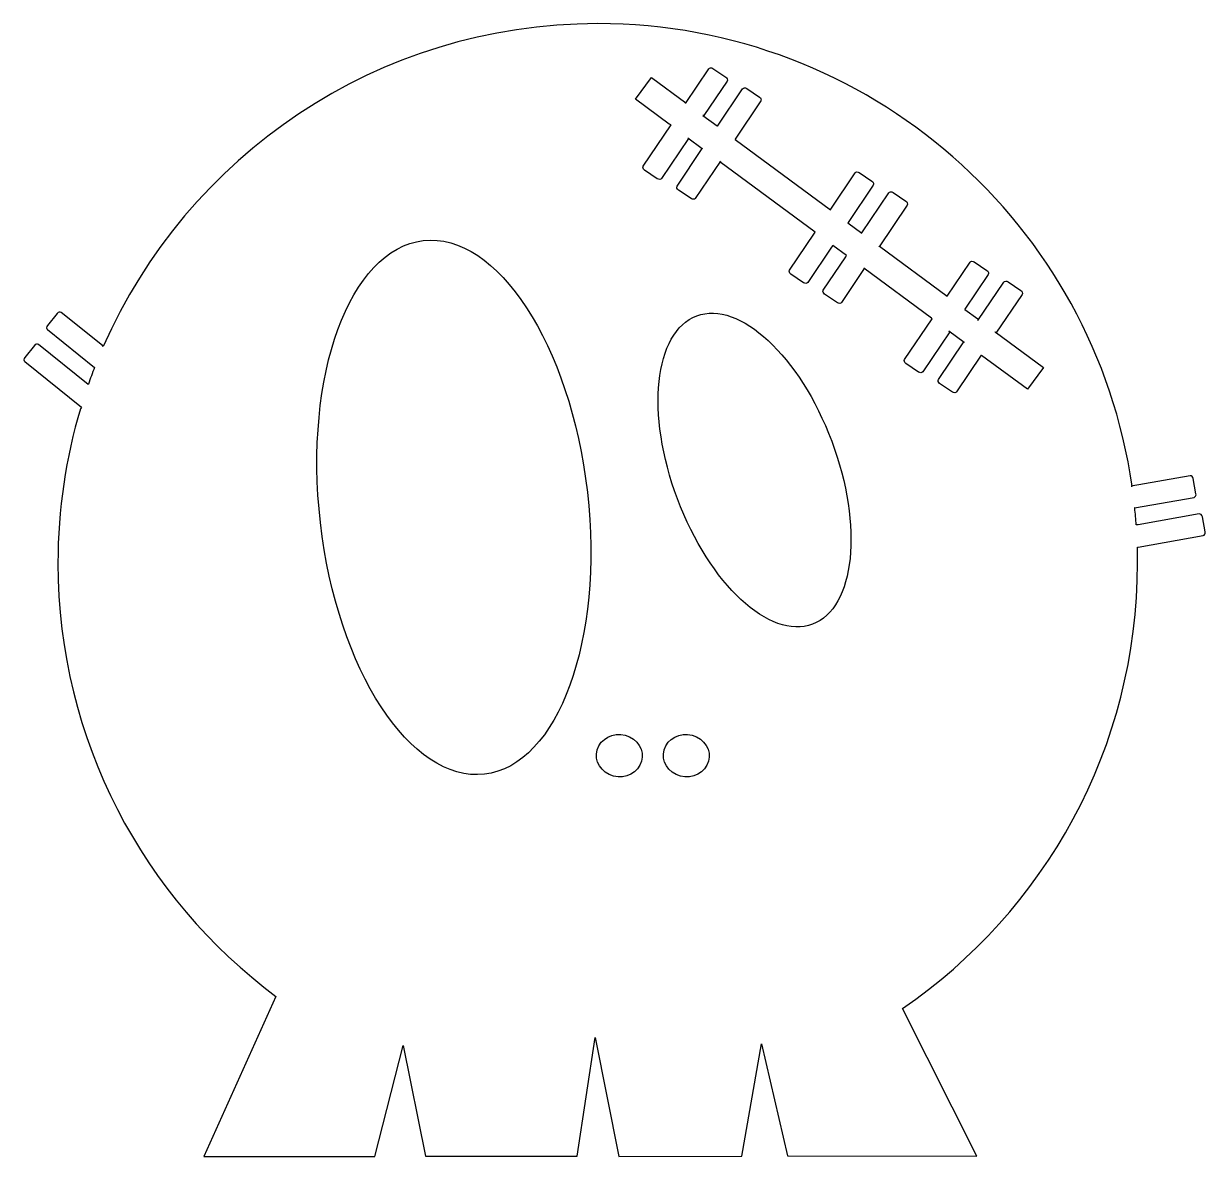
# Model space of a CAD drawing. Header units: centimetres. Extents: x -9.9 to 9.9, y -9.5 to 9.5.
import ezdxf

# ---------------------------------------------------------------- set-up
doc = ezdxf.new("R2010")
doc.units = ezdxf.units.CM
doc.header["$MEASUREMENT"] = 0
doc.layers.add('Camada 1', color=7, linetype='Continuous')

msp = doc.modelspace()

# ---------------------------------------------------------------- linework, layer by layer
at = {"layer": 'Camada 1'}
for points, knots in [([(8.74834, 0.71897), (8.75096, 0.6293), (8.75226, 0.53934), (8.75226, 0.44904), (8.75226, 0.44904), (8.75226, -2.64672), (7.19357, -5.37878), (4.81891, -7.00649), (4.81891, -7.00649), (4.81891, -7.00649), (6.06497, -9.4787), (6.06497, -9.4787), (6.06497, -9.4787), (6.06497, -9.4787), (2.89423, -9.47158), (2.89423, -9.47158), (2.89423, -9.47158), (2.89423, -9.47158), (2.45719, -7.59653), (2.45719, -7.59653), (2.45719, -7.59653), (2.45719, -7.59653), (2.13088, -9.47764), (2.13088, -9.47764), (2.13088, -9.47764), (2.13088, -9.47764), (0.07134, -9.48211), (0.07134, -9.48211), (0.07134, -9.48211), (0.07134, -9.48211), (-0.32466, -7.48972), (-0.32466, -7.48972), (-0.32466, -7.48972), (-0.32466, -7.48972), (-0.62591, -9.47605), (-0.62591, -9.47605), (-0.62591, -9.47605), (-0.62591, -9.47605), (-3.16235, -9.47607), (-3.16235, -9.47607), (-3.16235, -9.47607), (-3.16235, -9.47607), (-3.53896, -7.62552), (-3.53896, -7.62552), (-3.53896, -7.62552), (-3.53896, -7.62552), (-4.00889, -9.48175), (-4.00889, -9.48175), (-4.00889, -9.48175), (-4.00889, -9.48175), (-6.87409, -9.48175), (-6.87409, -9.48175), (-6.87409, -9.48175), (-6.87409, -9.48175), (-5.66479, -6.80388), (-5.66479, -6.80388), (-5.66479, -6.80388), (-7.87897, -5.15732), (-9.31381, -2.52157), (-9.31381, 0.44906), (-9.31381, 0.44906), (-9.31381, 1.34796), (-9.18244, 2.21624), (-8.93789, 3.03571), (-8.93789, 3.03571), (-8.93789, 3.03571), (-8.91701, 3.06175), (-8.91701, 3.06175), (-8.91701, 3.06175), (-8.91701, 3.06175), (-9.86922, 3.82435), (-9.86922, 3.82435), (-9.86922, 3.82435), (-9.88753, 3.83909), (-9.887, 3.87039), (-9.86814, 3.89401), (-9.86814, 3.89401), (-9.86814, 3.89401), (-9.70783, 4.0943), (-9.70783, 4.0943), (-9.70783, 4.0943), (-9.68883, 4.11795), (-9.65843, 4.12523), (-9.63994, 4.11049), (-9.63994, 4.11049), (-9.63994, 4.11049), (-8.80671, 3.44308), (-8.80671, 3.44308), (-8.80671, 3.44308), (-8.80671, 3.44308), (-8.80465, 3.4457), (-8.80465, 3.4457), (-8.80465, 3.4457), (-8.7715, 3.54), (-8.73684, 3.63361), (-8.70064, 3.72642), (-8.70064, 3.72642), (-8.70064, 3.72642), (-8.69979, 3.7274), (-8.69979, 3.7274), (-8.69979, 3.7274), (-8.69979, 3.7274), (-9.48923, 4.35965), (-9.48923, 4.35965), (-9.48923, 4.35965), (-9.50751, 4.3742), (-9.50717, 4.40566), (-9.48815, 4.42931), (-9.48815, 4.42931), (-9.48815, 4.42931), (-9.32784, 4.62941), (-9.32784, 4.62941), (-9.32784, 4.62941), (-9.30882, 4.65306), (-9.27842, 4.66034), (-9.26011, 4.64558), (-9.26011, 4.64558), (-9.26011, 4.64558), (-8.56899, 4.09207), (-8.56899, 4.09207), (-8.56899, 4.09207), (-8.56899, 4.09207), (-8.55552, 4.07672), (-8.55552, 4.07672), (-8.55552, 4.07672), (-7.15809, 7.25907), (-3.97859, 9.4821), (-0.28093, 9.4821), (-0.28093, 9.4821), (4.26932, 9.4821), (8.03492, 6.11599), (8.6609, 1.73857), (8.6609, 1.73857), (8.6609, 1.73857), (8.64256, 1.73587), (8.64256, 1.73587), (8.64256, 1.73587), (8.64256, 1.73587), (9.63332, 1.91142), (9.63332, 1.91142), (9.63332, 1.91142), (9.65642, 1.91549), (9.6797, 1.89454), (9.68483, 1.86485), (9.68483, 1.86485), (9.68483, 1.86485), (9.72962, 1.61212), (9.72962, 1.61212), (9.72962, 1.61212), (9.73494, 1.58227), (9.72036, 1.55471), (9.69729, 1.55045), (9.69729, 1.55045), (9.69729, 1.55045), (8.70285, 1.37424), (8.70285, 1.37424), (8.70285, 1.37424), (8.70285, 1.37424), (8.70544, 1.37424), (8.70544, 1.37424), (8.70544, 1.37424), (8.71507, 1.27965), (8.72319, 1.18464), (8.72991, 1.0892), (8.72991, 1.0892), (8.72991, 1.0892), (8.75991, 1.09118), (8.75991, 1.09118), (8.75991, 1.09118), (8.75991, 1.09118), (9.78506, 1.27284), (9.78506, 1.27284), (9.78506, 1.27284), (9.80816, 1.27691), (9.83144, 1.25596), (9.83676, 1.22609), (9.83676, 1.22609), (9.83676, 1.22609), (9.88155, 0.97355), (9.88155, 0.97355), (9.88155, 0.97355), (9.88671, 0.9437), (9.87213, 0.91595), (9.84903, 0.91188), (9.84903, 0.91188), (9.84903, 0.91188), (8.76149, 0.71916), (8.76149, 0.71916), (8.76149, 0.71916), (8.76149, 0.71916), (8.74834, 0.71897), (8.74834, 0.71897)], [0, 0, 0, 0, 0.02040816, 0.02040816, 0.02040816, 0.02040816, 0.04081633, 0.04081633, 0.04081633, 0.04081633, 0.06122449, 0.06122449, 0.06122449, 0.06122449, 0.08163265, 0.08163265, 0.08163265, 0.08163265, 0.10204082, 0.10204082, 0.10204082, 0.10204082, 0.12244898, 0.12244898, 0.12244898, 0.12244898, 0.14285714, 0.14285714, 0.14285714, 0.14285714, 0.16326531, 0.16326531, 0.16326531, 0.16326531, 0.18367347, 0.18367347, 0.18367347, 0.18367347, 0.20408163, 0.20408163, 0.20408163, 0.20408163, 0.2244898, 0.2244898, 0.2244898, 0.2244898, 0.24489796, 0.24489796, 0.24489796, 0.24489796, 0.26530612, 0.26530612, 0.26530612, 0.26530612, 0.28571429, 0.28571429, 0.28571429, 0.28571429, 0.30612245, 0.30612245, 0.30612245, 0.30612245, 0.32653061, 0.32653061, 0.32653061, 0.32653061, 0.34693878, 0.34693878, 0.34693878, 0.34693878, 0.36734694, 0.36734694, 0.36734694, 0.36734694, 0.3877551, 0.3877551, 0.3877551, 0.3877551, 0.40816327, 0.40816327, 0.40816327, 0.40816327, 0.42857143, 0.42857143, 0.42857143, 0.42857143, 0.44897959, 0.44897959, 0.44897959, 0.44897959, 0.46938776, 0.46938776, 0.46938776, 0.46938776, 0.48979592, 0.48979592, 0.48979592, 0.48979592, 0.51020408, 0.51020408, 0.51020408, 0.51020408, 0.53061224, 0.53061224, 0.53061224, 0.53061224, 0.55102041, 0.55102041, 0.55102041, 0.55102041, 0.57142857, 0.57142857, 0.57142857, 0.57142857, 0.59183673, 0.59183673, 0.59183673, 0.59183673, 0.6122449, 0.6122449, 0.6122449, 0.6122449, 0.63265306, 0.63265306, 0.63265306, 0.63265306, 0.65306122, 0.65306122, 0.65306122, 0.65306122, 0.67346939, 0.67346939, 0.67346939, 0.67346939, 0.69387755, 0.69387755, 0.69387755, 0.69387755, 0.71428571, 0.71428571, 0.71428571, 0.71428571, 0.73469388, 0.73469388, 0.73469388, 0.73469388, 0.75510204, 0.75510204, 0.75510204, 0.75510204, 0.7755102, 0.7755102, 0.7755102, 0.7755102, 0.79591837, 0.79591837, 0.79591837, 0.79591837, 0.81632653, 0.81632653, 0.81632653, 0.81632653, 0.83673469, 0.83673469, 0.83673469, 0.83673469, 0.85714286, 0.85714286, 0.85714286, 0.85714286, 0.87755102, 0.87755102, 0.87755102, 0.87755102, 0.89795918, 0.89795918, 0.89795918, 0.89795918, 0.91836735, 0.91836735, 0.91836735, 0.91836735, 0.93877551, 0.93877551, 0.93877551, 0.93877551, 0.95918367, 0.95918367, 0.95918367, 0.95918367, 1, 1, 1, 1]), ([(1.19504, 8.15505), (1.19504, 8.15505), (0.61804, 8.58235), (0.61804, 8.58235), (0.61804, 8.58235), (0.61804, 8.58235), (0.34824, 8.21791), (0.34824, 8.21791), (0.34824, 8.21791), (0.34824, 8.21791), (0.91641, 7.7972), (0.91641, 7.7972), (0.91641, 7.7972), (0.91641, 7.7972), (0.94578, 7.78535), (0.94578, 7.78535), (0.94578, 7.78535), (0.94578, 7.78535), (0.48175, 7.09518), (0.48175, 7.09518), (0.48175, 7.09518), (0.46855, 7.07563), (0.47834, 7.04594), (0.50339, 7.02906), (0.50339, 7.02906), (0.50339, 7.02906), (0.7163, 6.88579), (0.7163, 6.88579), (0.7163, 6.88579), (0.74136, 6.86891), (0.77268, 6.87105), (0.78583, 6.89061), (0.78583, 6.89061), (0.78583, 6.89061), (1.23634, 7.56067), (1.23634, 7.56067), (1.23634, 7.56067), (1.23634, 7.56067), (1.22928, 7.56549), (1.22928, 7.56549), (1.22928, 7.56549), (1.22928, 7.56549), (1.4683, 7.38851), (1.4683, 7.38851), (1.4683, 7.38851), (1.4683, 7.38851), (1.46904, 7.38922), (1.46904, 7.38922), (1.46904, 7.38922), (1.46904, 7.38922), (1.04669, 6.76105), (1.04669, 6.76105), (1.04669, 6.76105), (1.03357, 6.74168), (1.0433, 6.71184), (1.06836, 6.69493), (1.06836, 6.69493), (1.06836, 6.69493), (1.28127, 6.55187), (1.28127, 6.55187), (1.28127, 6.55187), (1.30654, 6.5348), (1.33765, 6.53711), (1.35078, 6.55647), (1.35078, 6.55647), (1.35078, 6.55647), (1.77078, 7.18112), (1.77078, 7.18112), (1.77078, 7.18112), (1.77078, 7.18112), (1.76274, 7.17043), (1.76274, 7.17043), (1.76274, 7.17043), (1.76274, 7.17043), (3.35482, 5.99145), (3.35482, 5.99145), (3.35482, 5.99145), (3.35482, 5.99145), (3.34659, 5.97465), (3.34659, 5.97465), (3.34659, 5.97465), (3.34659, 5.97465), (2.92887, 5.35341), (2.92887, 5.35341), (2.92887, 5.35341), (2.91588, 5.33386), (2.92567, 5.30417), (2.95072, 5.28726), (2.95072, 5.28726), (2.95072, 5.28726), (3.16363, 5.14401), (3.16363, 5.14401), (3.16363, 5.14401), (3.18869, 5.12713), (3.22001, 5.12927), (3.23314, 5.1488), (3.23314, 5.1488), (3.23314, 5.1488), (3.63134, 5.74102), (3.63134, 5.74102), (3.63134, 5.74102), (3.63134, 5.74102), (3.65364, 5.77012), (3.65364, 5.77012), (3.65364, 5.77012), (3.65364, 5.77012), (3.88422, 5.59936), (3.88422, 5.59936), (3.88422, 5.59936), (3.88422, 5.59936), (3.86811, 5.57576), (3.86811, 5.57576), (3.86811, 5.57576), (3.86811, 5.57576), (3.49388, 5.01921), (3.49388, 5.01921), (3.49388, 5.01921), (3.48094, 4.99987), (3.49068, 4.96997), (3.51573, 4.95309), (3.51573, 4.95309), (3.51573, 4.95309), (3.72869, 4.80982), (3.72869, 4.80982), (3.72869, 4.80982), (3.7539, 4.79294), (3.78499, 4.79527), (3.79814, 4.81464), (3.79814, 4.81464), (3.79814, 4.81464), (4.1684, 5.36529), (4.1684, 5.36529), (4.1684, 5.36529), (4.1684, 5.36529), (4.17266, 5.38572), (4.17266, 5.38572), (4.17266, 5.38572), (4.17266, 5.38572), (5.30195, 4.54945), (5.30195, 4.54945), (5.30195, 4.54945), (5.30195, 4.54945), (5.31312, 4.54125), (5.31312, 4.54125), (5.31312, 4.54125), (5.31312, 4.54125), (4.85357, 3.85775), (4.85357, 3.85775), (4.85357, 3.85775), (4.84037, 3.8382), (4.85016, 3.80833), (4.87521, 3.79163), (4.87521, 3.79163), (4.87521, 3.79163), (5.08812, 3.64836), (5.08812, 3.64836), (5.08812, 3.64836), (5.11318, 3.63148), (5.1445, 3.63362), (5.15763, 3.65315), (5.15763, 3.65315), (5.15763, 3.65315), (5.60853, 4.32371), (5.60853, 4.32371), (5.60853, 4.32371), (5.60853, 4.32371), (5.59549, 4.33212), (5.59549, 4.33212), (5.59549, 4.33212), (5.59549, 4.33212), (5.85259, 4.14175), (5.85259, 4.14175), (5.85259, 4.14175), (5.85259, 4.14175), (5.84272, 4.15448), (5.84272, 4.15448), (5.84272, 4.15448), (5.84272, 4.15448), (5.41859, 3.52363), (5.41859, 3.52363), (5.41859, 3.52363), (5.40547, 3.50408), (5.4152, 3.47439), (5.44026, 3.45748), (5.44026, 3.45748), (5.44026, 3.45748), (5.65322, 3.31423), (5.65322, 3.31423), (5.65322, 3.31423), (5.67822, 3.29732), (5.70955, 3.29965), (5.72267, 3.31902), (5.72267, 3.31902), (5.72267, 3.31902), (6.13505, 3.93222), (6.13505, 3.93222), (6.13505, 3.93222), (6.13505, 3.93222), (6.14114, 3.92799), (6.14114, 3.92799), (6.14114, 3.92799), (6.14114, 3.92799), (6.90782, 3.36025), (6.90782, 3.36025), (6.90782, 3.36025), (6.90782, 3.36025), (7.17759, 3.72479), (7.17759, 3.72479), (7.17759, 3.72479), (7.17759, 3.72479), (6.36929, 4.32338), (6.36929, 4.32338), (6.36929, 4.32338), (6.36929, 4.32338), (6.38305, 4.30102), (6.38305, 4.30102), (6.38305, 4.30102), (6.38305, 4.30102), (6.81911, 4.94954), (6.81911, 4.94954), (6.81911, 4.94954), (6.83226, 4.96909), (6.82231, 4.99894), (6.79726, 5.01582), (6.79726, 5.01582), (6.79726, 5.01582), (6.58435, 5.15888), (6.58435, 5.15888), (6.58435, 5.15888), (6.55929, 5.17579), (6.52797, 5.17364), (6.51484, 5.15409), (6.51484, 5.15409), (6.51484, 5.15409), (6.08166, 4.50986), (6.08166, 4.50986), (6.08166, 4.50986), (6.08166, 4.50986), (6.07737, 4.53955), (6.07737, 4.53955), (6.07737, 4.53955), (6.07737, 4.53955), (5.86237, 4.69875), (5.86237, 4.69875), (5.86237, 4.69875), (5.86237, 4.69875), (5.86136, 4.69962), (5.86136, 4.69962), (5.86136, 4.69962), (5.86136, 4.69962), (6.25408, 5.28366), (6.25408, 5.28366), (6.25408, 5.28366), (6.26707, 5.30321), (6.25728, 5.3329), (6.23225, 5.34978), (6.23225, 5.34978), (6.23225, 5.34978), (6.01931, 5.49305), (6.01931, 5.49305), (6.01931, 5.49305), (5.99425, 5.50993), (5.96298, 5.50779), (5.94983, 5.48826), (5.94983, 5.48826), (5.94983, 5.48826), (5.56648, 4.91808), (5.56648, 4.91808), (5.56648, 4.91808), (5.56648, 4.91808), (5.56354, 4.92006), (5.56354, 4.92006), (5.56354, 4.92006), (5.56354, 4.92006), (4.43271, 5.75744), (4.43271, 5.75744), (4.43271, 5.75744), (4.43271, 5.75744), (4.42567, 5.74786), (4.42567, 5.74786), (4.42567, 5.74786), (4.42567, 5.74786), (4.89464, 6.4453), (4.89464, 6.4453), (4.89464, 6.4453), (4.90779, 6.46467), (4.89784, 6.49451), (4.87279, 6.51142), (4.87279, 6.51142), (4.87279, 6.51142), (4.65988, 6.65448), (4.65988, 6.65448), (4.65988, 6.65448), (4.63482, 6.67136), (4.6035, 6.66924), (4.59037, 6.64988), (4.59037, 6.64988), (4.59037, 6.64988), (4.14087, 5.98133), (4.14087, 5.98133), (4.14087, 5.98133), (4.14087, 5.98133), (4.13738, 5.97614), (4.13738, 5.97614), (4.13738, 5.97614), (4.13738, 5.97614), (3.90478, 6.14838), (3.90478, 6.14838), (3.90478, 6.14838), (3.90478, 6.14838), (3.90732, 6.15126), (3.90732, 6.15126), (3.90732, 6.15126), (3.90732, 6.15126), (4.32967, 6.77928), (4.32967, 6.77928), (4.32967, 6.77928), (4.34279, 6.79883), (4.333, 6.82868), (4.30779, 6.8454), (4.30779, 6.8454), (4.30779, 6.8454), (4.09485, 6.98865), (4.09485, 6.98865), (4.09485, 6.98865), (4.06977, 7.00553), (4.03852, 7.00341), (4.02537, 6.98383), (4.02537, 6.98383), (4.02537, 6.98383), (3.61746, 6.37727), (3.61746, 6.37727), (3.61746, 6.37727), (3.61746, 6.37727), (3.61264, 6.36468), (3.61264, 6.36468), (3.61264, 6.36468), (3.61264, 6.36468), (2.0207, 7.54365), (2.0207, 7.54365), (2.0207, 7.54365), (2.0207, 7.54365), (2.01649, 7.54643), (2.01649, 7.54643), (2.01649, 7.54643), (2.01649, 7.54643), (2.44726, 8.18715), (2.44726, 8.18715), (2.44726, 8.18715), (2.46041, 8.2066), (2.45062, 8.23636), (2.42541, 8.25327), (2.42541, 8.25327), (2.42541, 8.25327), (2.21266, 8.39644), (2.21266, 8.39644), (2.21266, 8.39644), (2.18745, 8.41332), (2.15612, 8.4111), (2.143, 8.39165), (2.143, 8.39165), (2.143, 8.39165), (1.72168, 7.76498), (1.72168, 7.76498), (1.72168, 7.76498), (1.72168, 7.76498), (1.71634, 7.76903), (1.71634, 7.76903), (1.71634, 7.76903), (1.71634, 7.76903), (1.47684, 7.94638), (1.47684, 7.94638), (1.47684, 7.94638), (1.47684, 7.94638), (1.49295, 7.94228), (1.49295, 7.94228), (1.49295, 7.94228), (1.49295, 7.94228), (1.88223, 8.52121), (1.88223, 8.52121), (1.88223, 8.52121), (1.89541, 8.54066), (1.88543, 8.57042), (1.8604, 8.58733), (1.8604, 8.58733), (1.8604, 8.58733), (1.64746, 8.7305), (1.64746, 8.7305), (1.64746, 8.7305), (1.6224, 8.74738), (1.59113, 8.74524), (1.57798, 8.72579), (1.57798, 8.72579), (1.57798, 8.72579), (1.18801, 8.14566), (1.18801, 8.14566), (1.18801, 8.14566), (1.18801, 8.14566), (1.19504, 8.15505), (1.19504, 8.15505)], [0, 0, 0, 0, 0.00990099, 0.00990099, 0.00990099, 0.00990099, 0.01980198, 0.01980198, 0.01980198, 0.01980198, 0.02970297, 0.02970297, 0.02970297, 0.02970297, 0.03960396, 0.03960396, 0.03960396, 0.03960396, 0.04950495, 0.04950495, 0.04950495, 0.04950495, 0.05940594, 0.05940594, 0.05940594, 0.05940594, 0.06930693, 0.06930693, 0.06930693, 0.06930693, 0.07920792, 0.07920792, 0.07920792, 0.07920792, 0.08910891, 0.08910891, 0.08910891, 0.08910891, 0.0990099, 0.0990099, 0.0990099, 0.0990099, 0.10891089, 0.10891089, 0.10891089, 0.10891089, 0.11881188, 0.11881188, 0.11881188, 0.11881188, 0.12871287, 0.12871287, 0.12871287, 0.12871287, 0.13861386, 0.13861386, 0.13861386, 0.13861386, 0.14851485, 0.14851485, 0.14851485, 0.14851485, 0.15841584, 0.15841584, 0.15841584, 0.15841584, 0.16831683, 0.16831683, 0.16831683, 0.16831683, 0.17821782, 0.17821782, 0.17821782, 0.17821782, 0.18811881, 0.18811881, 0.18811881, 0.18811881, 0.1980198, 0.1980198, 0.1980198, 0.1980198, 0.20792079, 0.20792079, 0.20792079, 0.20792079, 0.21782178, 0.21782178, 0.21782178, 0.21782178, 0.22772277, 0.22772277, 0.22772277, 0.22772277, 0.23762376, 0.23762376, 0.23762376, 0.23762376, 0.24752475, 0.24752475, 0.24752475, 0.24752475, 0.25742574, 0.25742574, 0.25742574, 0.25742574, 0.26732673, 0.26732673, 0.26732673, 0.26732673, 0.27722772, 0.27722772, 0.27722772, 0.27722772, 0.28712871, 0.28712871, 0.28712871, 0.28712871, 0.2970297, 0.2970297, 0.2970297, 0.2970297, 0.30693069, 0.30693069, 0.30693069, 0.30693069, 0.31683168, 0.31683168, 0.31683168, 0.31683168, 0.32673267, 0.32673267, 0.32673267, 0.32673267, 0.33663366, 0.33663366, 0.33663366, 0.33663366, 0.34653465, 0.34653465, 0.34653465, 0.34653465, 0.35643564, 0.35643564, 0.35643564, 0.35643564, 0.36633663, 0.36633663, 0.36633663, 0.36633663, 0.37623762, 0.37623762, 0.37623762, 0.37623762, 0.38613861, 0.38613861, 0.38613861, 0.38613861, 0.3960396, 0.3960396, 0.3960396, 0.3960396, 0.40594059, 0.40594059, 0.40594059, 0.40594059, 0.41584158, 0.41584158, 0.41584158, 0.41584158, 0.42574257, 0.42574257, 0.42574257, 0.42574257, 0.43564356, 0.43564356, 0.43564356, 0.43564356, 0.44554455, 0.44554455, 0.44554455, 0.44554455, 0.45544554, 0.45544554, 0.45544554, 0.45544554, 0.46534653, 0.46534653, 0.46534653, 0.46534653, 0.47524752, 0.47524752, 0.47524752, 0.47524752, 0.48514851, 0.48514851, 0.48514851, 0.48514851, 0.4950495, 0.4950495, 0.4950495, 0.4950495, 0.5049505, 0.5049505, 0.5049505, 0.5049505, 0.51485149, 0.51485149, 0.51485149, 0.51485149, 0.52475248, 0.52475248, 0.52475248, 0.52475248, 0.53465347, 0.53465347, 0.53465347, 0.53465347, 0.54455446, 0.54455446, 0.54455446, 0.54455446, 0.55445545, 0.55445545, 0.55445545, 0.55445545, 0.56435644, 0.56435644, 0.56435644, 0.56435644, 0.57425743, 0.57425743, 0.57425743, 0.57425743, 0.58415842, 0.58415842, 0.58415842, 0.58415842, 0.59405941, 0.59405941, 0.59405941, 0.59405941, 0.6039604, 0.6039604, 0.6039604, 0.6039604, 0.61386139, 0.61386139, 0.61386139, 0.61386139, 0.62376238, 0.62376238, 0.62376238, 0.62376238, 0.63366337, 0.63366337, 0.63366337, 0.63366337, 0.64356436, 0.64356436, 0.64356436, 0.64356436, 0.65346535, 0.65346535, 0.65346535, 0.65346535, 0.66336634, 0.66336634, 0.66336634, 0.66336634, 0.67326733, 0.67326733, 0.67326733, 0.67326733, 0.68316832, 0.68316832, 0.68316832, 0.68316832, 0.69306931, 0.69306931, 0.69306931, 0.69306931, 0.7029703, 0.7029703, 0.7029703, 0.7029703, 0.71287129, 0.71287129, 0.71287129, 0.71287129, 0.72277228, 0.72277228, 0.72277228, 0.72277228, 0.73267327, 0.73267327, 0.73267327, 0.73267327, 0.74257426, 0.74257426, 0.74257426, 0.74257426, 0.75247525, 0.75247525, 0.75247525, 0.75247525, 0.76237624, 0.76237624, 0.76237624, 0.76237624, 0.77227723, 0.77227723, 0.77227723, 0.77227723, 0.78217822, 0.78217822, 0.78217822, 0.78217822, 0.79207921, 0.79207921, 0.79207921, 0.79207921, 0.8019802, 0.8019802, 0.8019802, 0.8019802, 0.81188119, 0.81188119, 0.81188119, 0.81188119, 0.82178218, 0.82178218, 0.82178218, 0.82178218, 0.83168317, 0.83168317, 0.83168317, 0.83168317, 0.84158416, 0.84158416, 0.84158416, 0.84158416, 0.85148515, 0.85148515, 0.85148515, 0.85148515, 0.86138614, 0.86138614, 0.86138614, 0.86138614, 0.87128713, 0.87128713, 0.87128713, 0.87128713, 0.88118812, 0.88118812, 0.88118812, 0.88118812, 0.89108911, 0.89108911, 0.89108911, 0.89108911, 0.9009901, 0.9009901, 0.9009901, 0.9009901, 0.91089109, 0.91089109, 0.91089109, 0.91089109, 0.92079208, 0.92079208, 0.92079208, 0.92079208, 0.93069307, 0.93069307, 0.93069307, 0.93069307, 0.94059406, 0.94059406, 0.94059406, 0.94059406, 0.95049505, 0.95049505, 0.95049505, 0.95049505, 0.96039604, 0.96039604, 0.96039604, 0.96039604, 0.97029703, 0.97029703, 0.97029703, 0.97029703, 0.98019802, 0.98019802, 0.98019802, 0.98019802, 1, 1, 1, 1]), ([(1.19504, 8.15505), (1.19504, 8.15505), (1.19504, 8.15505), (1.19504, 8.15505), (1.19504, 8.15505), (1.19504, 8.15505), (1.19504, 8.15505), (1.19504, 8.15505)], [0, 0, 0, 0, 0.33333333, 0.33333333, 0.33333333, 0.33333333, 1, 1, 1, 1]), ([(-4.92151, 1.12764), (-4.63928, -1.33891), (-3.41008, -3.22484), (-2.1768, -3.08357), (-2.1768, -3.08357), (-0.94352, -2.94241), (-0.17234, -0.82757), (-0.45476, 1.63898), (-0.45476, 1.63898), (-0.73699, 4.10556), (-1.96619, 5.99143), (-3.19949, 5.85017), (-3.19949, 5.85017), (-4.43278, 5.70903), (-5.20393, 3.59419), (-4.92151, 1.12764)], [0, 0, 0, 0, 0.2, 0.2, 0.2, 0.2, 0.4, 0.4, 0.4, 0.4, 0.6, 0.6, 0.6, 0.6, 1, 1, 1, 1]), ([(1.05328, 1.52415), (1.58771, 0.0991), (2.59903, -0.83988), (3.31139, -0.57273), (3.31139, -0.57273), (4.02394, -0.30542), (4.16845, 1.06684), (3.63397, 2.49189), (3.63397, 2.49189), (3.09954, 3.91696), (2.08822, 4.85607), (1.37567, 4.58879), (1.37567, 4.58879), (0.66318, 4.32164), (0.51866, 2.94922), (1.05328, 1.52415)], [0, 0, 0, 0, 0.2, 0.2, 0.2, 0.2, 0.4, 0.4, 0.4, 0.4, 0.6, 0.6, 0.6, 0.6, 1, 1, 1, 1]), ([(-0.26334, -2.6106), (-0.35682, -2.78496), (-0.27845, -2.99893), (-0.08811, -3.08852), (-0.08811, -3.08852), (0.1021, -3.17792), (0.33223, -3.1091), (0.42558, -2.93477), (0.42558, -2.93477), (0.51924, -2.76041), (0.44063, -2.54639), (0.25048, -2.45685), (0.25048, -2.45685), (0.0603, -2.36748), (-0.16984, -2.43627), (-0.26334, -2.6106)], [0, 0, 0, 0, 0.2, 0.2, 0.2, 0.2, 0.4, 0.4, 0.4, 0.4, 0.6, 0.6, 0.6, 0.6, 1, 1, 1, 1]), ([(0.85656, -2.6106), (0.76306, -2.78496), (0.84166, -2.99893), (1.03182, -3.08852), (1.03182, -3.08852), (1.222, -3.17792), (1.45216, -3.1091), (1.54561, -2.93477), (1.54561, -2.93477), (1.63911, -2.76041), (1.56053, -2.54639), (1.37035, -2.45685), (1.37035, -2.45685), (1.18017, -2.36748), (0.95004, -2.43627), (0.85656, -2.6106)], [0, 0, 0, 0, 0.2, 0.2, 0.2, 0.2, 0.4, 0.4, 0.4, 0.4, 0.6, 0.6, 0.6, 0.6, 1, 1, 1, 1])]:
    msp.add_open_spline(points, degree=3, knots=knots, dxfattribs=at)

doc.saveas('drawing.dxf')
